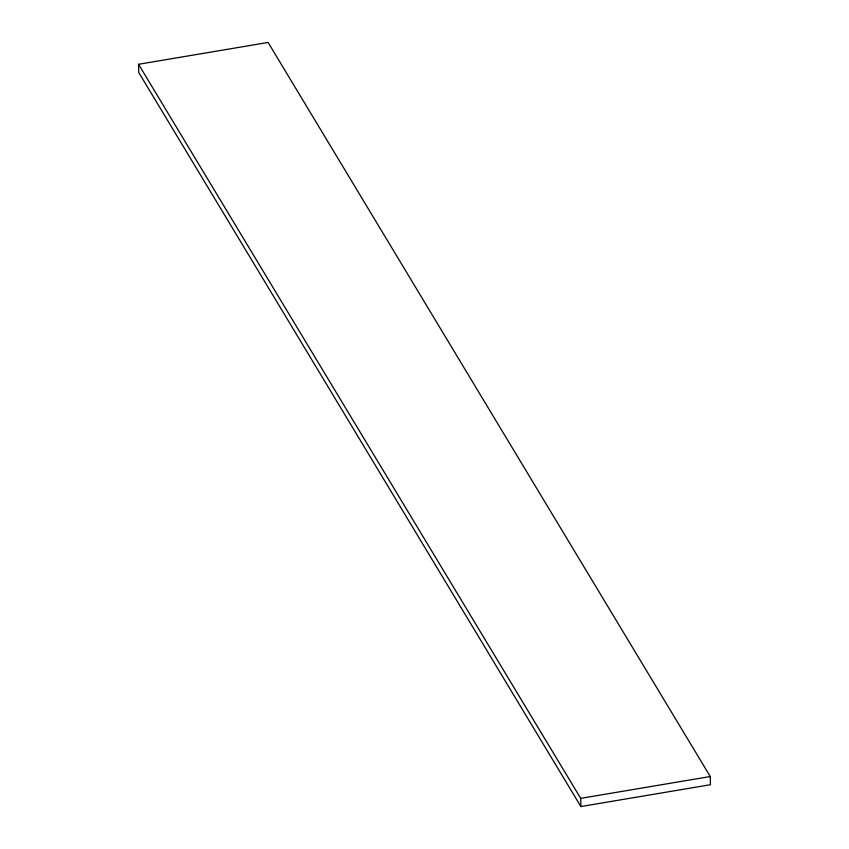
<?xml version="1.0" encoding="UTF-8"?>
<svg xmlns="http://www.w3.org/2000/svg" width="849" height="849" viewBox="0 0 849 849"><rect width="100%" height="100%" fill="white"/><g stroke="black" fill="none" stroke-linecap="round" stroke-linejoin="round"><path stroke-width="1.27" d="M138.557 64.28L268.125 42.45L710.263 776.527L710.443 784.72L580.875 806.55L138.737 72.473L138.557 64.28L580.705 798.357L580.875 806.55M580.705 798.357L710.263 776.527"/></g></svg>
